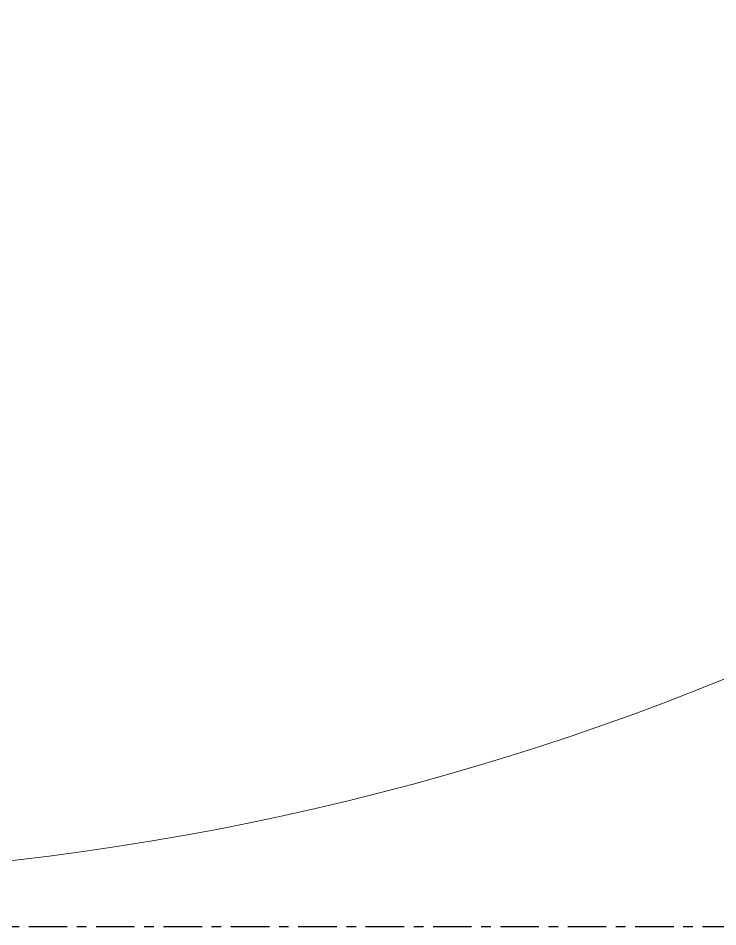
# Model space of a CAD drawing. Header units: inches. Extents: x -4058 to -1781, y 9814 to 12289.
# Drawn here: x -3822.41 to -3813.33, y 10167.19 to 10178.99 of the extents above; entities that cross this region are included whole.
import ezdxf

# ---------------------------------------------------------------- set-up
doc = ezdxf.new("R2010")
doc.units = ezdxf.units.IN
doc.header["$MEASUREMENT"] = 0
doc.linetypes.add('Grid Line 1_2_', pattern=[0.875, 0.5, -0.125, 0.125, -0.125])
doc.linetypes.add('Grid Line 1_2__2_', pattern=[0.875, 0.5, -0.125, 0.125, -0.125])
for name, color, linetype, lineweight in [('0-1', 7, 'Continuous', 5), ('0-2', 7, 'Continuous', 9), ('A-DOOR-1', 7, 'Continuous', 9), ('S-GRID-1', 1, 'Grid Line 1_2_', 9), ('S-GRID-2', 1, 'Grid Line 1_2__2_', 30)]:
    doc.layers.add(name, color=color, linetype=linetype, lineweight=lineweight)

# ---------------------------------------------------------------- blocks, each defined once
blk = doc.blocks.new('Bayer Built Door - VISTAGRANDE FLUSH - 37-1_2__ x 81-3_4__ - 1ST FLOOR-V6-UNIT PLANS - 1ST FLOOR')
at = {"layer": 'A-DOOR-1'}
blk.add_arc((17.562, -1.156), 35.125, 180, 270, dxfattribs=at)
blk = doc.blocks.new('CTR - 1st Phase - Shell_rvt-1-UNIT PLANS - 1ST FLOOR')
at = {"layer": 'S-GRID-1'}
blk.add_line((-1781.273, 10167.189), (-4041.78, 10167.189), dxfattribs=at)
at = {"layer": '0-2', "rotation": 89.99999999999885}
blk.add_blockref('Bayer Built Door - VISTAGRANDE FLUSH - 37-1_2__ x 81-3_4__ - 1ST FLOOR-V6-UNIT PLANS - 1ST FLOOR', (-3827.636, 10185.389), dxfattribs=at)
blk = doc.blocks.new('CTR - 1st Phase - Structure_rvt-1-UNIT PLANS - 1ST FLOOR')
at = {"layer": 'S-GRID-2'}
blk.add_line((-1781.273, 10167.189), (-4041.78, 10167.189), dxfattribs=at)

msp = doc.modelspace()

# ---------------------------------------------------------------- block references
at = {"layer": '0-1'}
msp.add_blockref('CTR - 1st Phase - Shell_rvt-1-UNIT PLANS - 1ST FLOOR', (0, 0), dxfattribs=at)

# ---------------------------------------------------------------- next in the draw order: block references
msp.add_blockref('CTR - 1st Phase - Structure_rvt-1-UNIT PLANS - 1ST FLOOR', (0, 0), dxfattribs=at)

doc.saveas('drawing.dxf')
